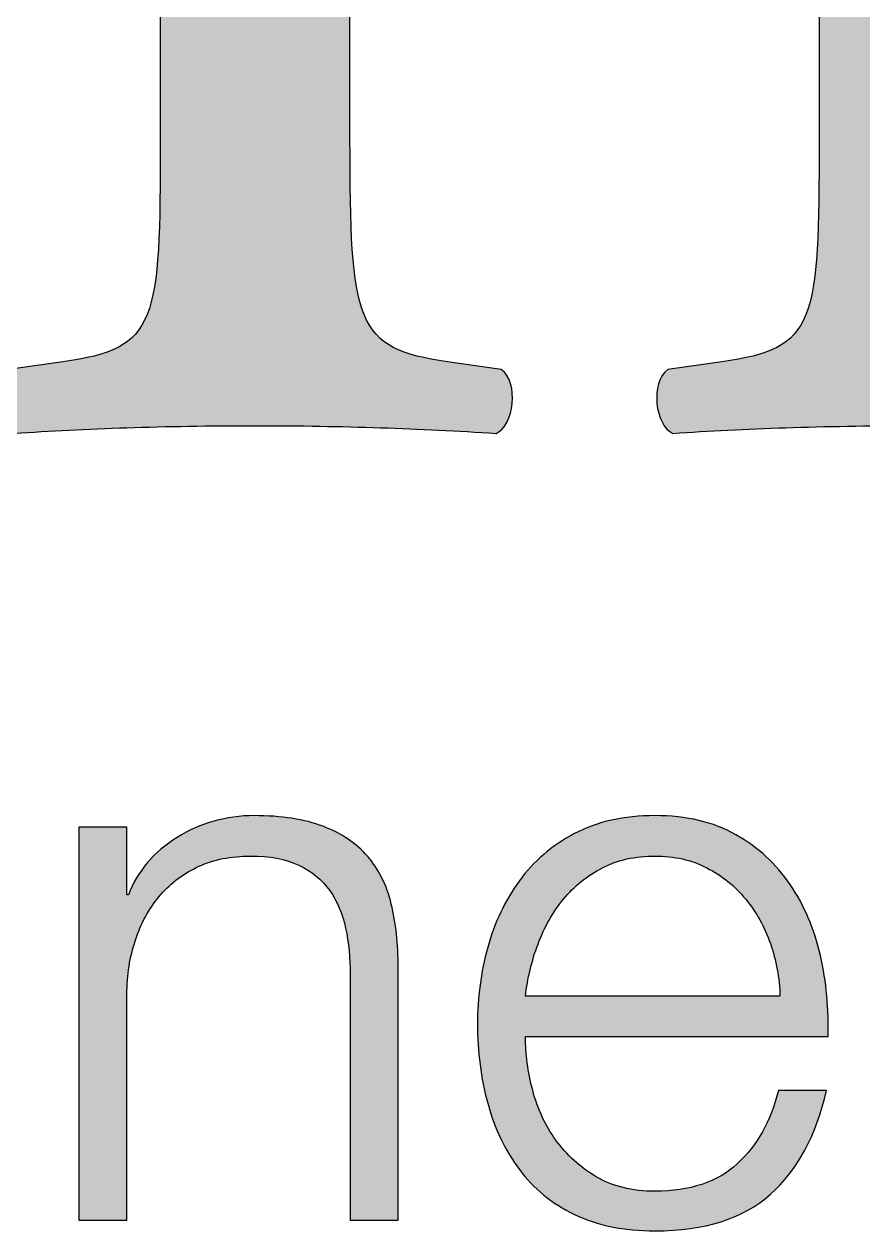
# Paper-space layout 'A0mask' of a CAD drawing. Extents: x 0 to 1153, y 0 to 810.
# Drawn here: x 1034.93 to 1041.11, y 80.3 to 89.19 of the extents above; entities that cross this region are included whole.
import ezdxf
from ezdxf.enums import TextEntityAlignment as Align

# ---------------------------------------------------------------- set-up
doc = ezdxf.new("R2010")
doc.units = 0
doc.layers.get('0').update_dxf_attribs({"linetype": 'CONTINUOUS'})
doc.layers.get('Defpoints').update_dxf_attribs({"linetype": 'CONTINUOUS'})
doc.layers.add('JPP_Mask', color=7, linetype='CONTINUOUS')
doc.styles.add('JPP', font='arial.ttf')

# ---------------------------------------------------------------- blocks, each defined once
blk = doc.blocks.new('A0mask')
at = {"true_color": 0x0081c6}
h = blk.add_hatch(color=142, dxfattribs=at)
edge = h.paths.add_edge_path()
edge.add_spline(control_points=[(1037.3278, 88.3424), (1037.3278, 88.3424), (1037.3278, 91.7417), (1037.3278, 91.7417), (1037.3278, 92.5163), (1037.3657, 93.4229), (1037.4037, 94.0837)], knot_values=[5, 5, 5, 5, 6, 6, 6, 7, 7, 7, 7], degree=3, periodic=0)
edge.add_spline(control_points=[(1037.4037, 94.0837), (1037.3848, 94.159), (1037.3096, 94.1969), (1037.2146, 94.1969)], knot_values=[4, 4, 4, 4, 5, 5, 5, 5], degree=3, periodic=0)
edge.add_spline(control_points=[(1037.2146, 94.1969), (1036.7804, 93.9138), (1035.7035, 93.4229), (1035.2693, 93.2712)], knot_values=[3, 3, 3, 3, 4, 4, 4, 4], degree=3, periodic=0)
edge.add_spline(control_points=[(1035.2693, 93.2712), (1035.1752, 93.2148), (1035.1752, 93.0069), (1035.2506, 92.9319)], knot_values=[2, 2, 2, 2, 3, 3, 3, 3], degree=3, periodic=0)
edge.add_spline(control_points=[(1035.2506, 92.9319), (1035.2506, 92.9319), (1035.4204, 92.8185), (1035.4204, 92.8185), (1035.9303, 92.4786), (1035.9303, 92.3845), (1035.9303, 91.6476)], knot_values=[0, 0, 0, 0, 1, 1, 1, 2, 2, 2, 2], degree=3, periodic=0)
edge.add_spline(control_points=[(1035.9303, 91.6476), (1035.9303, 91.6476), (1035.9303, 90.8213), (1035.9303, 89.995)], knot_values=[15.5, 15.5, 15.5, 15.5, 16, 16, 16, 16], degree=3, periodic=0)
edge.add_spline(control_points=[(1035.9303, 89.995), (1035.9303, 89.1687), (1035.9303, 88.3424), (1035.9303, 88.3424), (1035.9303, 86.9827), (1035.9115, 86.7937), (1035.2124, 86.6996)], knot_values=[14, 14, 14, 14, 14.5, 14.5, 14.5, 15.5, 15.5, 15.5, 15.5], degree=3, periodic=0)
edge.add_spline(control_points=[(1035.2124, 86.6996), (1035.2124, 86.6996), (1034.816, 86.6427), (1034.816, 86.6427), (1034.6834, 86.548), (1034.7214, 86.2278), (1034.8541, 86.1708)], knot_values=[12, 12, 12, 12, 13, 13, 13, 14, 14, 14, 14], degree=3, periodic=0)
edge.add_spline(control_points=[(1034.8541, 86.1708), (1035.3824, 86.2081), (1035.9496, 86.2278), (1036.6293, 86.2278)], knot_values=[11, 11, 11, 11, 12, 12, 12, 12], degree=3, periodic=0)
edge.add_spline(control_points=[(1036.6293, 86.2278), (1037.2906, 86.2278), (1037.8379, 86.2081), (1038.404, 86.1708)], knot_values=[10, 10, 10, 10, 11, 11, 11, 11], degree=3, periodic=0)
edge.add_spline(control_points=[(1038.404, 86.1708), (1038.5364, 86.2278), (1038.5749, 86.548), (1038.4421, 86.6427)], knot_values=[9, 9, 9, 9, 10, 10, 10, 10], degree=3, periodic=0)
edge.add_spline(control_points=[(1038.4421, 86.6427), (1038.4421, 86.6427), (1038.0458, 86.6996), (1038.0458, 86.6996), (1037.3657, 86.7937), (1037.3278, 86.9827), (1037.3278, 88.3424)], knot_values=[7, 7, 7, 7, 8, 8, 8, 9, 9, 9, 9], degree=3, periodic=0)
h = blk.add_hatch(color=142, dxfattribs=at)
edge = h.paths.add_edge_path()
edge.add_spline(control_points=[(1042.4637, 92.3652), (1042.7286, 92.7238), (1043.3519, 93.026), (1044.0698, 93.026)], knot_values=[20, 20, 20, 20, 21, 21, 21, 21], degree=3, periodic=0)
edge.add_spline(control_points=[(1044.0698, 93.026), (1045.3539, 93.026), (1045.845, 92.2329), (1045.845, 91.1566)], knot_values=[19, 19, 19, 19, 20, 20, 20, 20], degree=3, periodic=0)
edge.add_spline(control_points=[(1045.845, 91.1566), (1045.845, 91.1566), (1045.845, 88.3424), (1045.845, 88.3424), (1045.845, 86.9827), (1045.8261, 86.8123), (1045.1271, 86.6996)], knot_values=[17, 17, 17, 17, 18, 18, 18, 19, 19, 19, 19], degree=3, periodic=0)
edge.add_spline(control_points=[(1045.1271, 86.6996), (1045.1271, 86.6996), (1044.768, 86.6427), (1044.768, 86.6427), (1044.636, 86.548), (1044.6738, 86.2278), (1044.806, 86.1708)], knot_values=[15, 15, 15, 15, 16, 16, 16, 17, 17, 17, 17], degree=3, periodic=0)
edge.add_spline(control_points=[(1044.806, 86.1708), (1045.3162, 86.2081), (1045.8826, 86.2278), (1046.5623, 86.2278)], knot_values=[14, 14, 14, 14, 15, 15, 15, 15], degree=3, periodic=0)
edge.add_spline(control_points=[(1046.5623, 86.2278), (1047.2236, 86.2278), (1047.7707, 86.2081), (1048.3379, 86.1708)], knot_values=[13, 13, 13, 13, 14, 14, 14, 14], degree=3, periodic=0)
edge.add_spline(control_points=[(1048.3379, 86.1708), (1048.4699, 86.2278), (1048.5077, 86.548), (1048.3751, 86.6427)], knot_values=[12, 12, 12, 12, 13, 13, 13, 13], degree=3, periodic=0)
edge.add_spline(control_points=[(1048.3751, 86.6427), (1048.3751, 86.6427), (1047.96, 86.6996), (1047.96, 86.6996), (1047.2797, 86.7937), (1047.2426, 86.9827), (1047.2426, 88.3424)], knot_values=[10, 10, 10, 10, 11, 11, 11, 12, 12, 12, 12], degree=3, periodic=0)
edge.add_spline(control_points=[(1047.2426, 88.3424), (1047.2426, 88.3424), (1047.2426, 91.5907), (1047.2426, 91.5907), (1047.2426, 92.8563), (1046.6003, 93.9331), (1045.0325, 93.9331)], knot_values=[8, 8, 8, 8, 9, 9, 9, 10, 10, 10, 10], degree=3, periodic=0)
edge.add_spline(control_points=[(1045.0325, 93.9331), (1044.0698, 93.9331), (1043.1817, 93.46), (1042.3884, 92.9696)], knot_values=[7, 7, 7, 7, 8, 8, 8, 8], degree=3, periodic=0)
edge.add_spline(control_points=[(1042.3884, 92.9696), (1042.2565, 92.9696), (1042.1806, 93.0642), (1042.1806, 93.1771)], knot_values=[6, 6, 6, 6, 7, 7, 7, 7], degree=3, periodic=0)
edge.add_spline(control_points=[(1042.1806, 93.1771), (1042.1806, 93.3473), (1042.1806, 93.6304), (1042.2185, 94.0644)], knot_values=[5, 5, 5, 5, 6, 6, 6, 6], degree=3, periodic=0)
edge.add_spline(control_points=[(1042.2185, 94.0644), (1042.1806, 94.159), (1042.0865, 94.1969), (1042.0111, 94.1969)], knot_values=[4, 4, 4, 4, 5, 5, 5, 5], degree=3, periodic=0)
edge.add_spline(control_points=[(1042.0111, 94.1969), (1041.6332, 93.9138), (1040.5568, 93.4229), (1040.1222, 93.2712)], knot_values=[3, 3, 3, 3, 4, 4, 4, 4], degree=3, periodic=0)
edge.add_spline(control_points=[(1040.1222, 93.2712), (1040.028, 93.2148), (1040.028, 93.0069), (1040.1037, 92.9319)], knot_values=[2, 2, 2, 2, 3, 3, 3, 3], degree=3, periodic=0)
edge.add_spline(control_points=[(1040.1037, 92.9319), (1040.1037, 92.9319), (1040.2731, 92.8185), (1040.2731, 92.8185), (1040.7831, 92.4786), (1040.7831, 92.3845), (1040.7831, 91.6476)], knot_values=[0, 0, 0, 0, 1, 1, 1, 2, 2, 2, 2], degree=3, periodic=0)
edge.add_spline(control_points=[(1040.7831, 91.6476), (1040.7831, 91.6476), (1040.7831, 90.8213), (1040.7831, 89.995)], knot_values=[31.5, 31.5, 31.5, 31.5, 32, 32, 32, 32], degree=3, periodic=0)
edge.add_spline(control_points=[(1040.7831, 89.995), (1040.7831, 89.1687), (1040.7831, 88.3424), (1040.7831, 88.3424), (1040.7831, 86.9827), (1040.7642, 86.7937), (1040.0657, 86.6996)], knot_values=[30, 30, 30, 30, 30.5, 30.5, 30.5, 31.5, 31.5, 31.5, 31.5], degree=3, periodic=0)
edge.add_spline(control_points=[(1040.0657, 86.6996), (1040.0657, 86.6996), (1039.6689, 86.6427), (1039.6689, 86.6427), (1039.5374, 86.548), (1039.5747, 86.2278), (1039.7069, 86.1708)], knot_values=[28, 28, 28, 28, 29, 29, 29, 30, 30, 30, 30], degree=3, periodic=0)
edge.add_spline(control_points=[(1039.7069, 86.1708), (1040.2357, 86.2081), (1040.8027, 86.2278), (1041.4821, 86.2278)], knot_values=[27, 27, 27, 27, 28, 28, 28, 28], degree=3, periodic=0)
edge.add_spline(control_points=[(1041.4821, 86.2278), (1042.1431, 86.2278), (1042.6905, 86.2081), (1043.2008, 86.1708)], knot_values=[26, 26, 26, 26, 27, 27, 27, 27], degree=3, periodic=0)
edge.add_spline(control_points=[(1043.2008, 86.1708), (1043.3328, 86.2278), (1043.3708, 86.548), (1043.2379, 86.6427)], knot_values=[25, 25, 25, 25, 26, 26, 26, 26], degree=3, periodic=0)
edge.add_spline(control_points=[(1043.2379, 86.6427), (1043.2379, 86.6427), (1042.8986, 86.6996), (1042.8986, 86.6996), (1042.2185, 86.8123), (1042.1806, 86.9827), (1042.1806, 88.3424)], knot_values=[23, 23, 23, 23, 24, 24, 24, 25, 25, 25, 25], degree=3, periodic=0)
edge.add_spline(control_points=[(1042.1806, 88.3424), (1042.1806, 88.3424), (1042.1806, 91.2322), (1042.1806, 91.2322), (1042.1806, 91.7801), (1042.2185, 92.0439), (1042.4637, 92.3652)], knot_values=[21, 21, 21, 21, 22, 22, 22, 23, 23, 23, 23], degree=3, periodic=0)
at = {"true_color": 0x004a91}
h = blk.add_hatch(color=154, dxfattribs=at)
edge = h.paths.add_edge_path()
edge.add_spline(control_points=[(1035.7546, 82.4592), (1035.7976, 82.5806), (1035.8577, 82.6856), (1035.9344, 82.7736)], knot_values=[17, 17, 17, 17, 18, 18, 18, 18], degree=3, periodic=0)
edge.add_spline(control_points=[(1035.9344, 82.7736), (1036.0108, 82.8613), (1036.1046, 82.9305), (1036.2147, 82.9813)], knot_values=[16, 16, 16, 16, 17, 17, 17, 17], degree=3, periodic=0)
edge.add_spline(control_points=[(1036.2147, 82.9813), (1036.3252, 83.0318), (1036.4514, 83.057), (1036.5937, 83.057), (1036.7359, 83.057), (1036.8549, 83.0345), (1036.9501, 82.9895)], knot_values=[14, 14, 14, 14, 15, 15, 15, 16, 16, 16, 16], degree=3, periodic=0)
edge.add_spline(control_points=[(1036.9501, 82.9895), (1037.0456, 82.9448), (1037.1213, 82.8831), (1037.1776, 82.8043)], knot_values=[13, 13, 13, 13, 14, 14, 14, 14], degree=3, periodic=0)
edge.add_spline(control_points=[(1037.1776, 82.8043), (1037.2338, 82.7259), (1037.2731, 82.6331), (1037.2956, 82.5263)], knot_values=[12, 12, 12, 12, 13, 13, 13, 13], degree=3, periodic=0)
edge.add_spline(control_points=[(1037.2956, 82.5263), (1037.3177, 82.4199), (1037.329, 82.3047), (1037.329, 82.1812)], knot_values=[11, 11, 11, 11, 12, 12, 12, 12], degree=3, periodic=0)
edge.add_spline(control_points=[(1037.329, 82.1812), (1037.329, 82.1812), (1037.329, 80.3739), (1037.329, 80.3739), (1037.329, 80.3739), (1037.4174, 80.3739), (1037.5058, 80.3739)], knot_values=[9.5, 9.5, 9.5, 9.5, 10.5, 10.5, 10.5, 11, 11, 11, 11], degree=3, periodic=0)
edge.add_spline(control_points=[(1037.5058, 80.3739), (1037.5943, 80.3739), (1037.6827, 80.3739), (1037.6827, 80.3739), (1037.6827, 80.3739), (1037.6827, 80.8398), (1037.6827, 81.3057)], knot_values=[8.5, 8.5, 8.5, 8.5, 9, 9, 9, 9.5, 9.5, 9.5, 9.5], degree=3, periodic=0)
edge.add_spline(control_points=[(1037.6827, 81.3057), (1037.6827, 81.7716), (1037.6827, 82.2375), (1037.6827, 82.2375), (1037.6827, 82.4094), (1037.666, 82.5649), (1037.6322, 82.7034), (1037.5984, 82.8418), (1037.5405, 82.9588), (1037.4583, 83.0543)], knot_values=[6, 6, 6, 6, 6.5, 6.5, 6.5, 7.5, 7.5, 7.5, 8.5, 8.5, 8.5, 8.5], degree=3, periodic=0)
edge.add_spline(control_points=[(1037.4583, 83.0543), (1037.3757, 83.1495), (1037.2666, 83.2235), (1037.1298, 83.276)], knot_values=[5, 5, 5, 5, 6, 6, 6, 6], degree=3, periodic=0)
edge.add_spline(control_points=[(1037.1298, 83.276), (1036.9931, 83.3282), (1036.8239, 83.3545), (1036.622, 83.3545)], knot_values=[4, 4, 4, 4, 5, 5, 5, 5], degree=3, periodic=0)
edge.add_spline(control_points=[(1036.622, 83.3545), (1036.416, 83.3545), (1036.227, 83.3012), (1036.0548, 83.1945)], knot_values=[3, 3, 3, 3, 4, 4, 4, 4], degree=3, periodic=0)
edge.add_spline(control_points=[(1036.0548, 83.1945), (1035.8829, 83.0877), (1035.7632, 82.9465), (1035.6956, 82.7706)], knot_values=[2, 2, 2, 2, 3, 3, 3, 3], degree=3, periodic=0)
edge.add_spline(control_points=[(1035.6956, 82.7706), (1035.6956, 82.7706), (1035.6844, 82.7706), (1035.6844, 82.7706)], knot_values=[1.00001, 1.00001, 1.00001, 1.00001, 2, 2, 2, 2], degree=3, periodic=0)
edge.add_spline(control_points=[(1035.6844, 82.7706), (1035.6844, 82.7706), (1035.6844, 82.8955), (1035.6844, 83.0204)], knot_values=[0.5, 0.5, 0.5, 0.5, 1, 1, 1, 1], degree=3, periodic=0)
edge.add_spline(control_points=[(1035.6844, 83.0204), (1035.6844, 83.1453), (1035.6844, 83.2702), (1035.6844, 83.2702), (1035.6844, 83.2702), (1035.6623, 83.2702), (1035.6291, 83.2702)], knot_values=[22.749965, 22.749965, 22.749965, 22.749965, 23.249965, 23.249965, 23.249965, 23.5, 23.5, 23.5, 23.5], degree=3, periodic=0)
edge.add_spline(control_points=[(1035.6291, 83.2702), (1035.596, 83.2702), (1035.5517, 83.2702), (1035.5075, 83.2702)], knot_values=[22.49997, 22.49997, 22.49997, 22.49997, 22.749965, 22.749965, 22.749965, 22.749965], degree=3, periodic=0)
edge.add_spline(control_points=[(1035.5075, 83.2702), (1035.4854, 83.2702), (1035.4633, 83.2702), (1035.4426, 83.2702)], knot_values=[22.374972, 22.374972, 22.374972, 22.374972, 22.49997, 22.49997, 22.49997, 22.49997], degree=3, periodic=0)
edge.add_spline(control_points=[(1035.4426, 83.2702), (1035.4219, 83.2702), (1035.4025, 83.2702), (1035.386, 83.2702)], knot_values=[22.249975, 22.249975, 22.249975, 22.249975, 22.374972, 22.374972, 22.374972, 22.374972], degree=3, periodic=0)
edge.add_spline(control_points=[(1035.386, 83.2702), (1035.3777, 83.2702), (1035.3701, 83.2702), (1035.3633, 83.2702)], knot_values=[22.187476, 22.187476, 22.187476, 22.187476, 22.249975, 22.249975, 22.249975, 22.249975], degree=3, periodic=0)
edge.add_spline(control_points=[(1035.3633, 83.2702), (1035.3566, 83.2702), (1035.3507, 83.2702), (1035.3459, 83.2702)], knot_values=[22.124977, 22.124977, 22.124977, 22.124977, 22.187476, 22.187476, 22.187476, 22.187476], degree=3, periodic=0)
edge.add_spline(control_points=[(1035.3307, 83.2702), (1035.3307, 83.2702), (1035.3307, 83.2702), (1035.3307, 83.2702), (1035.3307, 83.2702), (1035.3307, 83.2702), (1035.3307, 83.2702)], knot_values=[21.99998, 21.99998, 21.99998, 21.99998, 22.001425, 22.001425, 22.001425, 22.001445, 22.001445, 22.001445, 22.001445], degree=3, periodic=0)
edge.add_spline(control_points=[(1035.3307, 83.2702), (1035.3307, 83.2702), (1035.3307, 82.5461), (1035.3307, 81.822)], knot_values=[21.49999, 21.49999, 21.49999, 21.49999, 21.99998, 21.99998, 21.99998, 21.99998], degree=3, periodic=0)
edge.add_spline(control_points=[(1035.3307, 81.822), (1035.3307, 81.0979), (1035.3307, 80.3739), (1035.3307, 80.3739), (1035.3307, 80.3739), (1035.3307, 80.3739), (1035.3307, 80.3739)], knot_values=[20.999023, 20.999023, 20.999023, 20.999023, 21.499013, 21.499013, 21.499013, 21.49999, 21.49999, 21.49999, 21.49999], degree=3, periodic=0)
edge.add_spline(control_points=[(1035.3394, 80.3739), (1035.3413, 80.3739), (1035.3435, 80.3739), (1035.3459, 80.3739)], knot_values=[20.875002, 20.875002, 20.875002, 20.875002, 20.906252, 20.906252, 20.906252, 20.906252], degree=3, periodic=0)
edge.add_spline(control_points=[(1035.3459, 80.3739), (1035.3507, 80.3739), (1035.3566, 80.3739), (1035.3633, 80.3739)], knot_values=[20.812504, 20.812504, 20.812504, 20.812504, 20.875002, 20.875002, 20.875002, 20.875002], degree=3, periodic=0)
edge.add_spline(control_points=[(1035.3633, 80.3739), (1035.3701, 80.3739), (1035.3777, 80.3739), (1035.386, 80.3739)], knot_values=[20.750005, 20.750005, 20.750005, 20.750005, 20.812504, 20.812504, 20.812504, 20.812504], degree=3, periodic=0)
edge.add_spline(control_points=[(1035.386, 80.3739), (1035.4025, 80.3739), (1035.4219, 80.3739), (1035.4426, 80.3739)], knot_values=[20.625007, 20.625007, 20.625007, 20.625007, 20.750005, 20.750005, 20.750005, 20.750005], degree=3, periodic=0)
edge.add_spline(control_points=[(1035.4426, 80.3739), (1035.4633, 80.3739), (1035.4854, 80.3739), (1035.5075, 80.3739)], knot_values=[20.50001, 20.50001, 20.50001, 20.50001, 20.625007, 20.625007, 20.625007, 20.625007], degree=3, periodic=0)
edge.add_spline(control_points=[(1035.5075, 80.3739), (1035.5518, 80.3739), (1035.596, 80.3739), (1035.6291, 80.3739)], knot_values=[20.250015, 20.250015, 20.250015, 20.250015, 20.50001, 20.50001, 20.50001, 20.50001], degree=3, periodic=0)
edge.add_spline(control_points=[(1035.6291, 80.3739), (1035.6623, 80.3739), (1035.6844, 80.3739), (1035.6844, 80.3739), (1035.6844, 80.3739), (1035.6844, 80.3739), (1035.6844, 80.3739)], knot_values=[19.999654, 19.999654, 19.999654, 19.999654, 20.249669, 20.249669, 20.249669, 20.250015, 20.250015, 20.250015, 20.250015], degree=3, periodic=0)
edge.add_spline(control_points=[(1035.6844, 80.3847), (1035.6844, 80.387), (1035.6844, 80.3898), (1035.6844, 80.3929)], knot_values=[19.937521, 19.937521, 19.937521, 19.937521, 19.953146, 19.953146, 19.953146, 19.953146], degree=3, periodic=0)
edge.add_spline(control_points=[(1035.6844, 80.3929), (1035.6844, 80.399), (1035.6844, 80.4067), (1035.6844, 80.4156)], knot_values=[19.906272, 19.906272, 19.906272, 19.906272, 19.937521, 19.937521, 19.937521, 19.937521], degree=3, periodic=0)
edge.add_spline(control_points=[(1035.6844, 80.4156), (1035.6844, 80.4246), (1035.6844, 80.4349), (1035.6844, 80.4465)], knot_values=[19.875023, 19.875023, 19.875023, 19.875023, 19.906272, 19.906272, 19.906272, 19.906272], degree=3, periodic=0)
edge.add_spline(control_points=[(1035.6844, 80.4465), (1035.6844, 80.4696), (1035.6844, 80.4976), (1035.6844, 80.5298)], knot_values=[19.812524, 19.812524, 19.812524, 19.812524, 19.875023, 19.875023, 19.875023, 19.875023], degree=3, periodic=0)
edge.add_spline(control_points=[(1035.6844, 80.5298), (1035.6844, 80.562), (1035.6844, 80.5982), (1035.6844, 80.6378)], knot_values=[19.750025, 19.750025, 19.750025, 19.750025, 19.812524, 19.812524, 19.812524, 19.812524], degree=3, periodic=0)
edge.add_spline(control_points=[(1035.6844, 80.6378), (1035.6844, 80.717), (1035.6844, 80.8094), (1035.6844, 80.9084)], knot_values=[19.625028, 19.625028, 19.625028, 19.625028, 19.750025, 19.750025, 19.750025, 19.750025], degree=3, periodic=0)
edge.add_spline(control_points=[(1035.6844, 80.9084), (1035.6844, 81.0074), (1035.6844, 81.113), (1035.6844, 81.2186)], knot_values=[19.50003, 19.50003, 19.50003, 19.50003, 19.625028, 19.625028, 19.625028, 19.625028], degree=3, periodic=0)
edge.add_spline(control_points=[(1035.6844, 81.2186), (1035.6844, 81.4298), (1035.6844, 81.641), (1035.6844, 81.7995)], knot_values=[19.250035, 19.250035, 19.250035, 19.250035, 19.50003, 19.50003, 19.50003, 19.50003], degree=3, periodic=0)
edge.add_spline(control_points=[(1035.6844, 81.7995), (1035.6844, 81.9579), (1035.6844, 82.0635), (1035.6844, 82.0635), (1035.6881, 82.2057), (1035.7117, 82.3374), (1035.7546, 82.4592)], knot_values=[18, 18, 18, 18, 18.250035, 18.250035, 18.250035, 19.250035, 19.250035, 19.250035, 19.250035], degree=3, periodic=0)
h = blk.add_hatch(color=154, dxfattribs=at)
edge = h.paths.add_edge_path()
edge.add_spline(control_points=[(1038.6203, 81.7266), (1038.6203, 81.7266), (1040.8488, 81.7266), (1040.8488, 81.7266), (1040.856, 81.9288), (1040.8375, 82.128), (1040.7925, 82.3244), (1040.7475, 82.5209), (1040.6738, 82.6948), (1040.5708, 82.8466)], knot_values=[18, 18, 18, 18, 19, 19, 19, 20, 20, 20, 21, 21, 21, 21], degree=3, periodic=0)
edge.add_spline(control_points=[(1040.5708, 82.8466), (1040.4678, 82.998), (1040.3341, 83.1205), (1040.1694, 83.2143)], knot_values=[17, 17, 17, 17, 18, 18, 18, 18], degree=3, periodic=0)
edge.add_spline(control_points=[(1040.1694, 83.2143), (1040.0047, 83.3077), (1039.8065, 83.3545), (1039.5746, 83.3545)], knot_values=[16, 16, 16, 16, 17, 17, 17, 17], degree=3, periodic=0)
edge.add_spline(control_points=[(1039.5746, 83.3545), (1039.3461, 83.3545), (1039.1486, 83.3105), (1038.9821, 83.2225), (1038.8157, 83.1345), (1038.68, 83.0185), (1038.5753, 82.8746)], knot_values=[14, 14, 14, 14, 15, 15, 15, 16, 16, 16, 16], degree=3, periodic=0)
edge.add_spline(control_points=[(1038.5753, 82.8746), (1038.4705, 82.7303), (1038.3928, 82.5666), (1038.3423, 82.3834)], knot_values=[13, 13, 13, 13, 14, 14, 14, 14], degree=3, periodic=0)
edge.add_spline(control_points=[(1038.3423, 82.3834), (1038.2918, 82.1999), (1038.2666, 82.013), (1038.2666, 81.822)], knot_values=[12, 12, 12, 12, 13, 13, 13, 13], degree=3, periodic=0)
edge.add_spline(control_points=[(1038.2666, 81.822), (1038.2666, 81.616), (1038.2918, 81.4206), (1038.3423, 81.2354), (1038.3928, 81.0502), (1038.4705, 80.8875), (1038.5753, 80.747)], knot_values=[10, 10, 10, 10, 11, 11, 11, 12, 12, 12, 12], degree=3, periodic=0)
edge.add_spline(control_points=[(1038.5753, 80.747), (1038.68, 80.6068), (1038.8157, 80.4963), (1038.9821, 80.4158), (1039.1486, 80.3353), (1039.3461, 80.2951), (1039.5746, 80.2951)], knot_values=[8, 8, 8, 8, 9, 9, 9, 10, 10, 10, 10], degree=3, periodic=0)
edge.add_spline(control_points=[(1039.5746, 80.2951), (1039.9412, 80.2951), (1040.2246, 80.3851), (1040.4248, 80.5645)], knot_values=[7, 7, 7, 7, 8, 8, 8, 8], degree=3, periodic=0)
edge.add_spline(control_points=[(1040.4248, 80.5645), (1040.6251, 80.7443), (1040.7625, 80.9987), (1040.8375, 81.3282)], knot_values=[6, 6, 6, 6, 7, 7, 7, 7], degree=3, periodic=0)
edge.add_spline(control_points=[(1040.8375, 81.3282), (1040.8375, 81.3282), (1040.4839, 81.3282), (1040.4839, 81.3282), (1040.4276, 81.1034), (1040.3266, 80.924), (1040.1806, 80.7893), (1040.0347, 80.6546), (1039.8328, 80.5871), (1039.5746, 80.5871)], knot_values=[3, 3, 3, 3, 4, 4, 4, 5, 5, 5, 6, 6, 6, 6], degree=3, periodic=0)
edge.add_spline(control_points=[(1039.5746, 80.5871), (1039.4061, 80.5871), (1039.2618, 80.6225), (1039.1421, 80.6938)], knot_values=[2, 2, 2, 2, 3, 3, 3, 3], degree=3, periodic=0)
edge.add_spline(control_points=[(1039.1421, 80.6938), (1039.0224, 80.7647), (1038.9231, 80.8544), (1038.8447, 80.9632)], knot_values=[1, 1, 1, 1, 2, 2, 2, 2], degree=3, periodic=0)
edge.add_spline(control_points=[(1038.8447, 80.9632), (1038.7662, 81.0717), (1038.709, 81.1941), (1038.6735, 81.3309)], knot_values=[0, 0, 0, 0, 1, 1, 1, 1], degree=3, periodic=0)
edge.add_spline(control_points=[(1038.6735, 81.3309), (1038.638, 81.4673), (1038.6203, 81.5993), (1038.6203, 81.7266)], knot_values=[21, 21, 21, 21, 22, 22, 22, 22], degree=3, periodic=0)
edge = h.paths.add_edge_path(flags=16)
edge.add_spline(control_points=[(1040.4951, 82.024), (1040.4951, 82.024), (1038.6203, 82.024), (1038.6203, 82.024), (1038.6349, 82.1549), (1038.666, 82.2832), (1038.7127, 82.4087)], knot_values=[6, 6, 6, 6, 7, 7, 7, 8, 8, 8, 8], degree=3, periodic=0)
edge.add_spline(control_points=[(1038.7127, 82.4087), (1038.7594, 82.5339), (1038.8222, 82.6444), (1038.901, 82.7399)], knot_values=[5, 5, 5, 5, 6, 6, 6, 6], degree=3, periodic=0)
edge.add_spline(control_points=[(1038.901, 82.7399), (1038.9794, 82.8354), (1039.0749, 82.9118), (1039.1871, 82.9701)], knot_values=[4, 4, 4, 4, 5, 5, 5, 5], degree=3, periodic=0)
edge.add_spline(control_points=[(1039.1871, 82.9701), (1039.2993, 83.0281), (1039.4286, 83.057), (1039.5746, 83.057)], knot_values=[3, 3, 3, 3, 4, 4, 4, 4], degree=3, periodic=0)
edge.add_spline(control_points=[(1039.5746, 83.057), (1039.7165, 83.057), (1039.844, 83.0281), (1039.9562, 82.9701)], knot_values=[2, 2, 2, 2, 3, 3, 3, 3], degree=3, periodic=0)
edge.add_spline(control_points=[(1039.9562, 82.9701), (1040.0684, 82.9118), (1040.1639, 82.8354), (1040.2424, 82.7399)], knot_values=[1, 1, 1, 1, 2, 2, 2, 2], degree=3, periodic=0)
edge.add_spline(control_points=[(1040.2424, 82.7399), (1040.3212, 82.6444), (1040.3819, 82.5349), (1040.4248, 82.4114)], knot_values=[0, 0, 0, 0, 1, 1, 1, 1], degree=3, periodic=0)
edge.add_spline(control_points=[(1040.4248, 82.4114), (1040.4678, 82.2879), (1040.4914, 82.1587), (1040.4951, 82.024)], knot_values=[8, 8, 8, 8, 9, 9, 9, 9], degree=3, periodic=0)
at = {"layer": 'Defpoints', "color": 142, "true_color": 0x0081c6}
for points, knots in [([(1035.9303, 91.6476), (1035.9303, 92.3845), (1035.9303, 92.4786), (1035.4204, 92.8185), (1035.4204, 92.8185), (1035.2506, 92.9319), (1035.2506, 92.9319), (1035.1752, 93.0069), (1035.1752, 93.2148), (1035.2693, 93.2712), (1035.7035, 93.4229), (1036.7804, 93.9138), (1037.2146, 94.1969), (1037.3096, 94.1969), (1037.3848, 94.159), (1037.4037, 94.0837), (1037.3657, 93.4229), (1037.3278, 92.5163), (1037.3278, 91.7417), (1037.3278, 91.7417), (1037.3278, 88.3424), (1037.3278, 88.3424), (1037.3278, 86.9827), (1037.3657, 86.7937), (1038.0458, 86.6996), (1038.0458, 86.6996), (1038.4421, 86.6427), (1038.4421, 86.6427), (1038.5749, 86.548), (1038.5364, 86.2278), (1038.404, 86.1708), (1037.8379, 86.2081), (1037.2906, 86.2278), (1036.6293, 86.2278), (1035.9496, 86.2278), (1035.3824, 86.2081), (1034.8541, 86.1708), (1034.7214, 86.2278), (1034.6834, 86.548), (1034.816, 86.6427), (1034.816, 86.6427), (1035.2124, 86.6996), (1035.2124, 86.6996), (1035.9115, 86.7937), (1035.9303, 86.9827), (1035.9303, 88.3424), (1035.9303, 88.3424), (1035.9303, 91.6476), (1035.9303, 91.6476)], [0, 0, 0, 0, 1, 1, 1, 2, 2, 2, 3, 3, 3, 4, 4, 4, 5, 5, 5, 6, 6, 6, 7, 7, 7, 8, 8, 8, 9, 9, 9, 10, 10, 10, 11, 11, 11, 12, 12, 12, 13, 13, 13, 14, 14, 14, 15, 15, 15, 16, 16, 16, 16]), ([(1040.7831, 91.6476), (1040.7831, 92.3845), (1040.7831, 92.4786), (1040.2731, 92.8185), (1040.2731, 92.8185), (1040.1037, 92.9319), (1040.1037, 92.9319), (1040.028, 93.0069), (1040.028, 93.2148), (1040.1222, 93.2712), (1040.5568, 93.4229), (1041.6332, 93.9138), (1042.0111, 94.1969), (1042.0865, 94.1969), (1042.1806, 94.159), (1042.2185, 94.0644), (1042.1806, 93.6304), (1042.1806, 93.3473), (1042.1806, 93.1771), (1042.1806, 93.0642), (1042.2565, 92.9696), (1042.3884, 92.9696), (1043.1817, 93.46), (1044.0698, 93.9331), (1045.0325, 93.9331), (1046.6003, 93.9331), (1047.2426, 92.8563), (1047.2426, 91.5907), (1047.2426, 91.5907), (1047.2426, 88.3424), (1047.2426, 88.3424), (1047.2426, 86.9827), (1047.2797, 86.7937), (1047.96, 86.6996), (1047.96, 86.6996), (1048.3751, 86.6427), (1048.3751, 86.6427), (1048.5077, 86.548), (1048.4699, 86.2278), (1048.3379, 86.1708), (1047.7707, 86.2081), (1047.2236, 86.2278), (1046.5623, 86.2278), (1045.8826, 86.2278), (1045.3162, 86.2081), (1044.806, 86.1708), (1044.6738, 86.2278), (1044.636, 86.548), (1044.768, 86.6427), (1044.768, 86.6427), (1045.1271, 86.6996), (1045.1271, 86.6996), (1045.8261, 86.8123), (1045.845, 86.9827), (1045.845, 88.3424), (1045.845, 88.3424), (1045.845, 91.1566), (1045.845, 91.1566), (1045.845, 92.2329), (1045.3539, 93.026), (1044.0698, 93.026), (1043.3519, 93.026), (1042.7286, 92.7238), (1042.4637, 92.3652), (1042.2185, 92.0439), (1042.1806, 91.7801), (1042.1806, 91.2322), (1042.1806, 91.2322), (1042.1806, 88.3424), (1042.1806, 88.3424), (1042.1806, 86.9827), (1042.2185, 86.8123), (1042.8986, 86.6996), (1042.8986, 86.6996), (1043.2379, 86.6427), (1043.2379, 86.6427), (1043.3708, 86.548), (1043.3328, 86.2278), (1043.2008, 86.1708), (1042.6905, 86.2081), (1042.1431, 86.2278), (1041.4821, 86.2278), (1040.8027, 86.2278), (1040.2357, 86.2081), (1039.7069, 86.1708), (1039.5747, 86.2278), (1039.5374, 86.548), (1039.6689, 86.6427), (1039.6689, 86.6427), (1040.0657, 86.6996), (1040.0657, 86.6996), (1040.7642, 86.7937), (1040.7831, 86.9827), (1040.7831, 88.3424), (1040.7831, 88.3424), (1040.7831, 91.6476), (1040.7831, 91.6476)], [0, 0, 0, 0, 1, 1, 1, 2, 2, 2, 3, 3, 3, 4, 4, 4, 5, 5, 5, 6, 6, 6, 7, 7, 7, 8, 8, 8, 9, 9, 9, 10, 10, 10, 11, 11, 11, 12, 12, 12, 13, 13, 13, 14, 14, 14, 15, 15, 15, 16, 16, 16, 17, 17, 17, 18, 18, 18, 19, 19, 19, 20, 20, 20, 21, 21, 21, 22, 22, 22, 23, 23, 23, 24, 24, 24, 25, 25, 25, 26, 26, 26, 27, 27, 27, 28, 28, 28, 29, 29, 29, 30, 30, 30, 31, 31, 31, 32, 32, 32, 32])]:
    blk.add_open_spline(points, degree=3, knots=knots, dxfattribs=at)
at = {"layer": 'Defpoints', "color": 154, "true_color": 0x004a91}
for points, knots in [([(1035.6844, 83.2702), (1035.6844, 83.2702), (1035.6844, 82.7706), (1035.6844, 82.7706), (1035.6844, 82.7706), (1035.6956, 82.7706), (1035.6956, 82.7706), (1035.7632, 82.9465), (1035.8829, 83.0877), (1036.0548, 83.1945), (1036.227, 83.3012), (1036.416, 83.3545), (1036.622, 83.3545), (1036.8239, 83.3545), (1036.9931, 83.3282), (1037.1298, 83.276), (1037.2666, 83.2235), (1037.3757, 83.1495), (1037.4583, 83.0543), (1037.5405, 82.9588), (1037.5984, 82.8418), (1037.6322, 82.7034), (1037.666, 82.5649), (1037.6827, 82.4094), (1037.6827, 82.2375), (1037.6827, 82.2375), (1037.6827, 80.3739), (1037.6827, 80.3739), (1037.6827, 80.3739), (1037.329, 80.3739), (1037.329, 80.3739), (1037.329, 80.3739), (1037.329, 82.1812), (1037.329, 82.1812), (1037.329, 82.3047), (1037.3177, 82.4199), (1037.2956, 82.5263), (1037.2731, 82.6331), (1037.2338, 82.7259), (1037.1776, 82.8043), (1037.1213, 82.8831), (1037.0456, 82.9448), (1036.9501, 82.9895), (1036.8549, 83.0345), (1036.7359, 83.057), (1036.5937, 83.057), (1036.4514, 83.057), (1036.3252, 83.0318), (1036.2147, 82.9813), (1036.1046, 82.9305), (1036.0108, 82.8613), (1035.9344, 82.7736), (1035.8577, 82.6856), (1035.7976, 82.5806), (1035.7546, 82.4592), (1035.7117, 82.3374), (1035.6881, 82.2057), (1035.6844, 82.0635), (1035.6844, 82.0635), (1035.6844, 80.3739), (1035.6844, 80.3739), (1035.6844, 80.3739), (1035.3307, 80.3739), (1035.3307, 80.3739), (1035.3307, 80.3739), (1035.3307, 83.2702), (1035.3307, 83.2702), (1035.3307, 83.2702), (1035.6844, 83.2702), (1035.6844, 83.2702)], [0, 0, 0, 0, 1, 1, 1, 2, 2, 2, 3, 3, 3, 4, 4, 4, 5, 5, 5, 6, 6, 6, 7, 7, 7, 8, 8, 8, 9, 9, 9, 10, 10, 10, 11, 11, 11, 12, 12, 12, 13, 13, 13, 14, 14, 14, 15, 15, 15, 16, 16, 16, 17, 17, 17, 18, 18, 18, 19, 19, 19, 20, 20, 20, 21, 21, 21, 22, 22, 22, 23, 23, 23, 23]), ([(1038.6735, 81.3309), (1038.709, 81.1941), (1038.7662, 81.0717), (1038.8447, 80.9632), (1038.9231, 80.8544), (1039.0224, 80.7647), (1039.1421, 80.6938), (1039.2618, 80.6225), (1039.4061, 80.5871), (1039.5746, 80.5871), (1039.8328, 80.5871), (1040.0347, 80.6546), (1040.1806, 80.7893), (1040.3266, 80.924), (1040.4276, 81.1034), (1040.4839, 81.3282), (1040.4839, 81.3282), (1040.8375, 81.3282), (1040.8375, 81.3282), (1040.7625, 80.9987), (1040.6251, 80.7443), (1040.4248, 80.5645), (1040.2246, 80.3851), (1039.9412, 80.2951), (1039.5746, 80.2951), (1039.3461, 80.2951), (1039.1486, 80.3353), (1038.9821, 80.4158), (1038.8157, 80.4963), (1038.68, 80.6068), (1038.5753, 80.747), (1038.4705, 80.8875), (1038.3928, 81.0502), (1038.3423, 81.2354), (1038.2918, 81.4206), (1038.2666, 81.616), (1038.2666, 81.822), (1038.2666, 82.013), (1038.2918, 82.1999), (1038.3423, 82.3834), (1038.3928, 82.5666), (1038.4705, 82.7303), (1038.5753, 82.8746), (1038.68, 83.0185), (1038.8157, 83.1345), (1038.9821, 83.2225), (1039.1486, 83.3105), (1039.3461, 83.3545), (1039.5746, 83.3545), (1039.8065, 83.3545), (1040.0047, 83.3077), (1040.1694, 83.2143), (1040.3341, 83.1205), (1040.4678, 82.998), (1040.5708, 82.8466), (1040.6738, 82.6948), (1040.7475, 82.5209), (1040.7925, 82.3244), (1040.8375, 82.128), (1040.856, 81.9288), (1040.8488, 81.7266), (1040.8488, 81.7266), (1038.6203, 81.7266), (1038.6203, 81.7266), (1038.6203, 81.5993), (1038.638, 81.4673), (1038.6735, 81.3309)], [0, 0, 0, 0, 1, 1, 1, 2, 2, 2, 3, 3, 3, 4, 4, 4, 5, 5, 5, 6, 6, 6, 7, 7, 7, 8, 8, 8, 9, 9, 9, 10, 10, 10, 11, 11, 11, 12, 12, 12, 13, 13, 13, 14, 14, 14, 15, 15, 15, 16, 16, 16, 17, 17, 17, 18, 18, 18, 19, 19, 19, 20, 20, 20, 21, 21, 21, 22, 22, 22, 22]), ([(1040.4248, 82.4114), (1040.3819, 82.5349), (1040.3212, 82.6444), (1040.2424, 82.7399), (1040.1639, 82.8354), (1040.0684, 82.9118), (1039.9562, 82.9701), (1039.844, 83.0281), (1039.7165, 83.057), (1039.5746, 83.057), (1039.4286, 83.057), (1039.2993, 83.0281), (1039.1871, 82.9701), (1039.0749, 82.9118), (1038.9794, 82.8354), (1038.901, 82.7399), (1038.8222, 82.6444), (1038.7594, 82.5339), (1038.7127, 82.4087), (1038.666, 82.2832), (1038.6349, 82.1549), (1038.6203, 82.024), (1038.6203, 82.024), (1040.4951, 82.024), (1040.4951, 82.024), (1040.4914, 82.1587), (1040.4678, 82.2879), (1040.4248, 82.4114)], [0, 0, 0, 0, 1, 1, 1, 2, 2, 2, 3, 3, 3, 4, 4, 4, 5, 5, 5, 6, 6, 6, 7, 7, 7, 8, 8, 8, 9, 9, 9, 9])]:
    blk.add_open_spline(points, degree=3, knots=knots, dxfattribs=at)
at = {"color": 7, "style": 'JPP'}
for tag, p in [('Client', (1086, 115)), ('Project1', (1086, 90)), ('Project2', (1086, 82.5)), ('Project3', (1086, 75)), ('Title1', (1086, 57.5)), ('Title2', (1086, 50)), ('Title3', (1086, 42.5)), ('Status', (978, 7.5))]:
    blk.add_attdef(tag, text='', height=3.5, dxfattribs=at).set_placement(p, align=Align.MIDDLE_LEFT)
at = {"color": 2, "style": 'JPP'}
for tag, p in [('Scale', (1005.5, 25)), ('Checked', (1095.5, 25)), ('Drawn', (1050.5, 25)), ('Date', (1140.5, 25))]:
    blk.add_attdef(tag, text='', height=2, dxfattribs=at).set_placement(p, align=Align.MIDDLE_CENTER)
at = {"color": 6, "style": 'JPP'}
for tag, p in [('Ref', (1068, 7.5)), ('DrgNo.', (1110, 7.5))]:
    blk.add_attdef(tag, text='', height=4, dxfattribs=at).set_placement(p, align=Align.MIDDLE_LEFT)
blk.add_attdef('Rev', text='', height=4, dxfattribs=at).set_placement((1144.2747, 7.5), align=Align.MIDDLE_CENTER)

psp = doc.layouts.new('A0mask')

# ---------------------------------------------------------------- block references
at = {"layer": 'JPP_Mask'}
psp.add_blockref('A0mask', (0, 0), dxfattribs=at)

doc.saveas('drawing.dxf')
